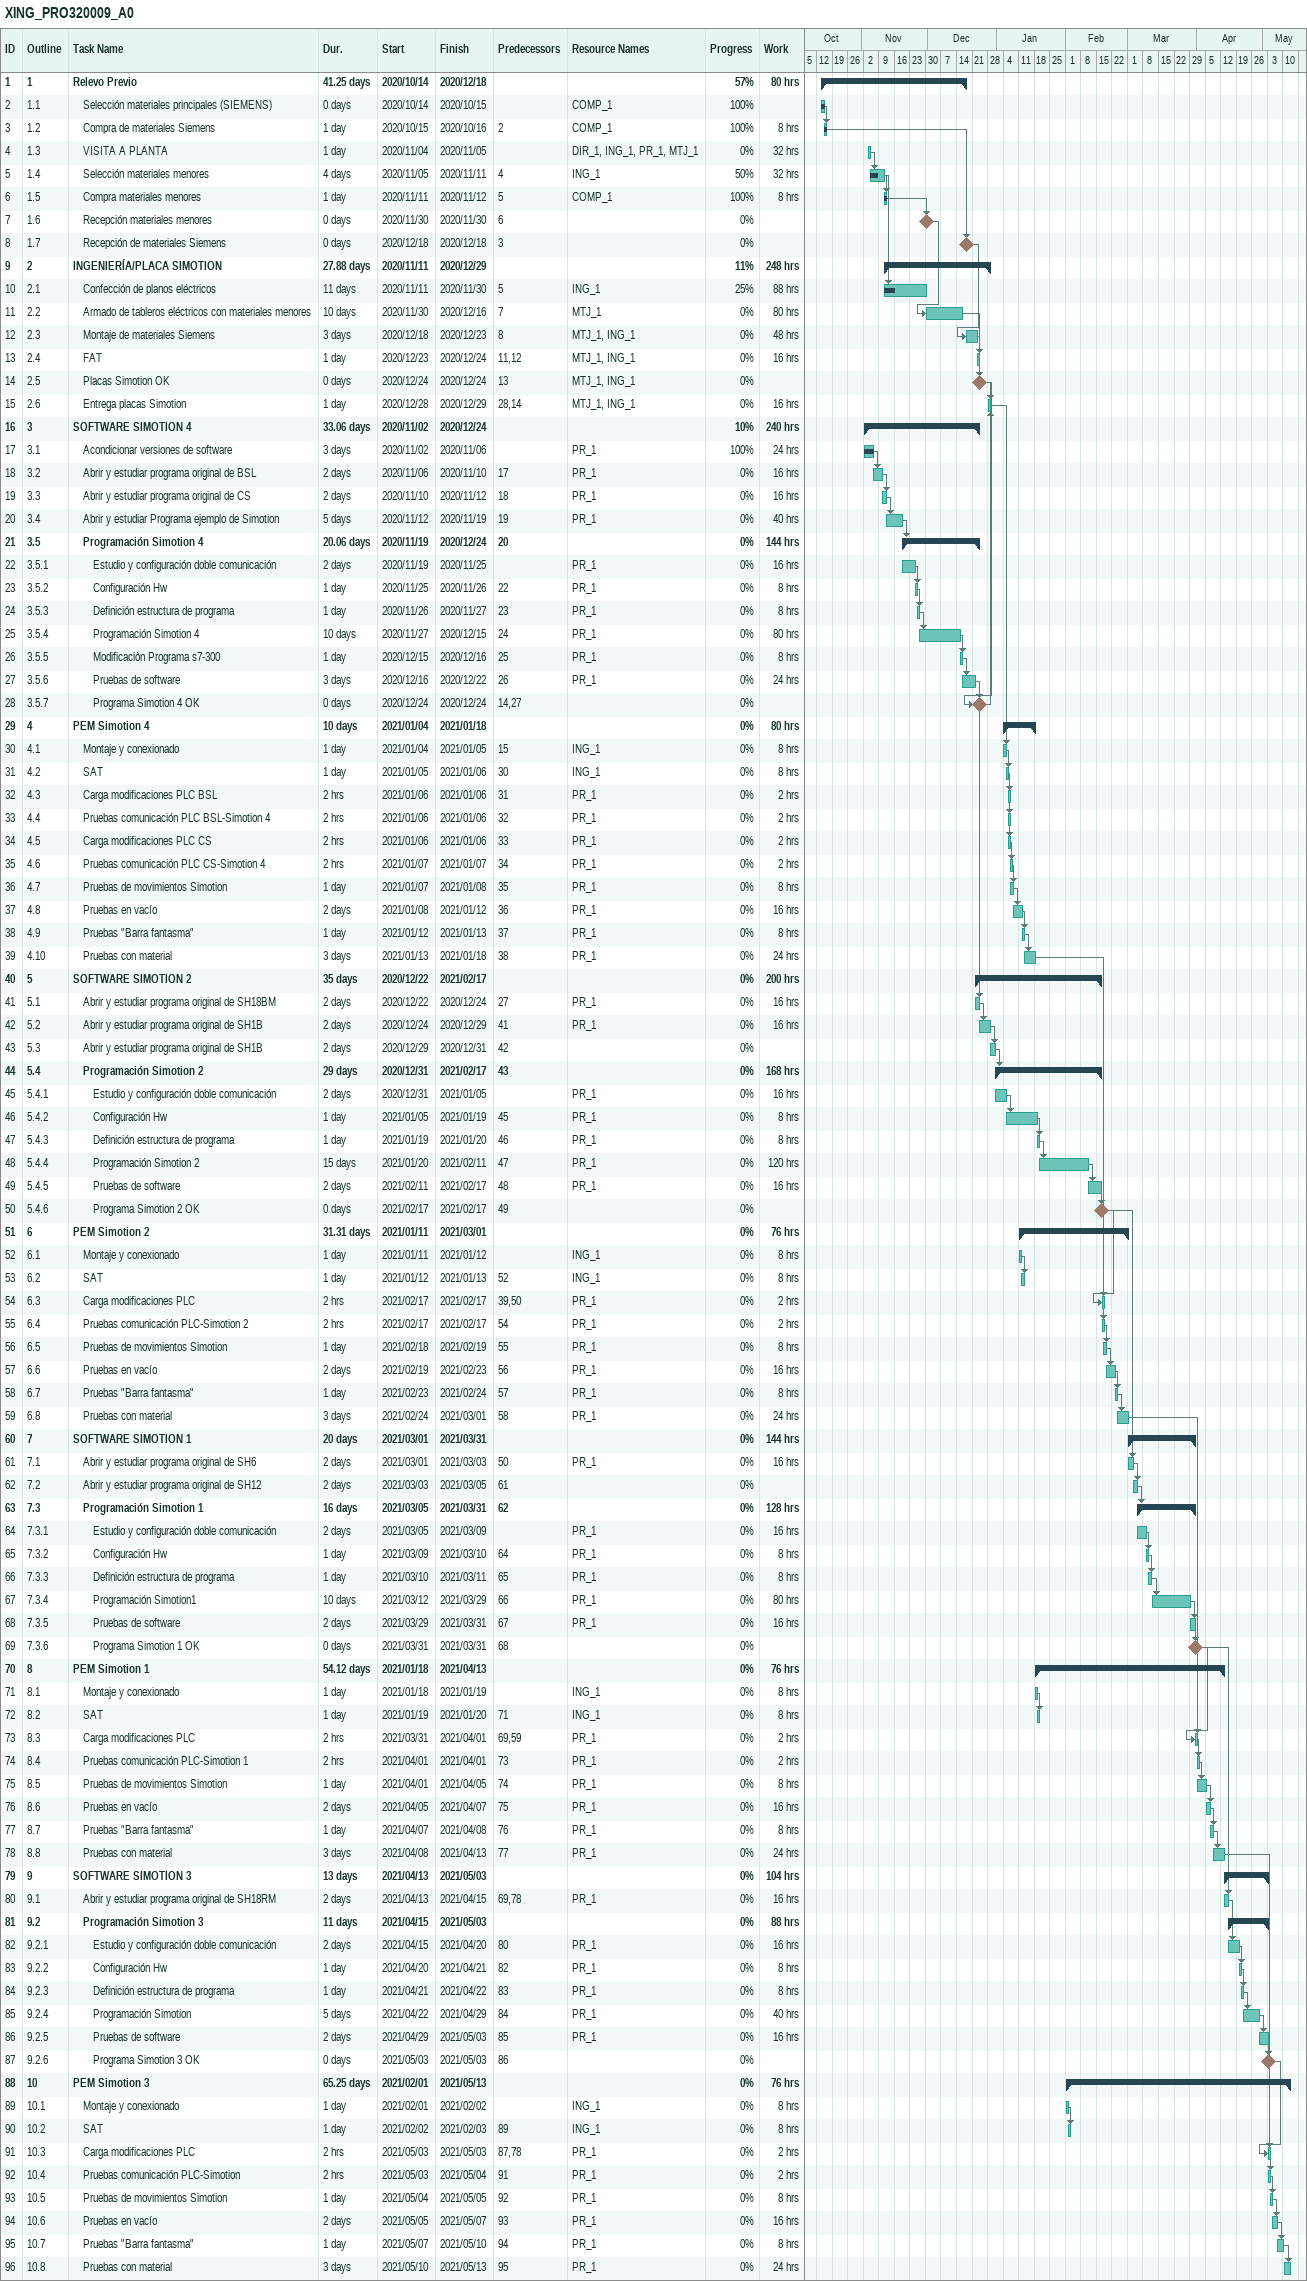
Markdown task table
XING_PRO320009_A0

| ID | WBS | Task | Duration | Start | Finish | Predecessors | Resources | % complete | Work (h) |
|---|---|---|---|---|---|---|---|---|---|
| 1 | 1 | **Relevo Previo** | 41.25d | 2020-10-14 | 2020-12-18 |  |  | 57 | 80 |
| 2 | 1.1 | Selección materiales principales (SIEMENS) | 0d | 2020-10-14 | 2020-10-15 |  | COMP_1 | 100 |  |
| 3 | 1.2 | Compra de materiales Siemens | 1d | 2020-10-15 | 2020-10-16 | 2 | COMP_1 | 100 | 8 |
| 4 | 1.3 | VISITA A PLANTA | 1d | 2020-11-04 | 2020-11-05 |  | DIR_1, ING_1, PR_1, MTJ_1 | 0 | 32 |
| 5 | 1.4 | Selección materiales menores | 4d | 2020-11-05 | 2020-11-11 | 4 | ING_1 | 50 | 32 |
| 6 | 1.5 | Compra materiales menores | 1d | 2020-11-11 | 2020-11-12 | 5 | COMP_1 | 100 | 8 |
| 7 | 1.6 | Recepción materiales menores | 0d | 2020-11-30 | 2020-11-30 | 6 |  | 0 |  |
| 8 | 1.7 | Recepción de materiales Siemens | 0d | 2020-12-18 | 2020-12-18 | 3 |  | 0 |  |
| 9 | 2 | **INGENIERÍA/PLACA SIMOTION** | 27.88d | 2020-11-11 | 2020-12-29 |  |  | 11 | 248 |
| 10 | 2.1 | Confección de planos eléctricos | 11d | 2020-11-11 | 2020-11-30 | 5 | ING_1 | 25 | 88 |
| 11 | 2.2 | Armado de tableros eléctricos con materiales menores | 10d | 2020-11-30 | 2020-12-16 | 7 | MTJ_1 | 0 | 80 |
| 12 | 2.3 | Montaje de materiales Siemens | 3d | 2020-12-18 | 2020-12-23 | 8 | MTJ_1, ING_1 | 0 | 48 |
| 13 | 2.4 | FAT | 1d | 2020-12-23 | 2020-12-24 | 11, 12 | MTJ_1, ING_1 | 0 | 16 |
| 14 | 2.5 | Placas Simotion OK | 0d | 2020-12-24 | 2020-12-24 | 13 | MTJ_1, ING_1 | 0 |  |
| 15 | 2.6 | Entrega placas Simotion | 1d | 2020-12-28 | 2020-12-29 | 28, 14 | MTJ_1, ING_1 | 0 | 16 |
| 16 | 3 | **SOFTWARE SIMOTION 4** | 33.06d | 2020-11-02 | 2020-12-24 |  |  | 10 | 240 |
| 17 | 3.1 | Acondicionar versiones de software | 3d | 2020-11-02 | 2020-11-06 |  | PR_1 | 100 | 24 |
| 18 | 3.2 | Abrir y estudiar programa original de BSL | 2d | 2020-11-06 | 2020-11-10 | 17 | PR_1 | 0 | 16 |
| 19 | 3.3 | Abrir y estudiar programa original de CS | 2d | 2020-11-10 | 2020-11-12 | 18 | PR_1 | 0 | 16 |
| 20 | 3.4 | Abrir y estudiar Programa ejemplo de Simotion | 5d | 2020-11-12 | 2020-11-19 | 19 | PR_1 | 0 | 40 |
| 21 | 3.5 | **Programación Simotion 4** | 20.06d | 2020-11-19 | 2020-12-24 | 20 |  | 0 | 144 |
| 22 | 3.5.1 | Estudio y configuración doble comunicación | 2d | 2020-11-19 | 2020-11-25 |  | PR_1 | 0 | 16 |
| 23 | 3.5.2 | Configuración Hw | 1d | 2020-11-25 | 2020-11-26 | 22 | PR_1 | 0 | 8 |
| 24 | 3.5.3 | Definición estructura de programa | 1d | 2020-11-26 | 2020-11-27 | 23 | PR_1 | 0 | 8 |
| 25 | 3.5.4 | Programación Simotion 4 | 10d | 2020-11-27 | 2020-12-15 | 24 | PR_1 | 0 | 80 |
| 26 | 3.5.5 | Modificaciòn Programa s7-300 | 1d | 2020-12-15 | 2020-12-16 | 25 | PR_1 | 0 | 8 |
| 27 | 3.5.6 | Pruebas de software | 3d | 2020-12-16 | 2020-12-22 | 26 | PR_1 | 0 | 24 |
| 28 | 3.5.7 | Programa Simotion 4 OK | 0d | 2020-12-24 | 2020-12-24 | 14, 27 |  | 0 |  |
| 29 | 4 | **PEM Simotion 4** | 10d | 2021-01-04 | 2021-01-18 |  |  | 0 | 80 |
| 30 | 4.1 | Montaje y conexionado | 1d | 2021-01-04 | 2021-01-05 | 15 | ING_1 | 0 | 8 |
| 31 | 4.2 | SAT | 1d | 2021-01-05 | 2021-01-06 | 30 | ING_1 | 0 | 8 |
| 32 | 4.3 | Carga modificaciones PLC BSL | 2h | 2021-01-06 | 2021-01-06 | 31 | PR_1 | 0 | 2 |
| 33 | 4.4 | Pruebas comunicación PLC BSL-Simotion 4 | 2h | 2021-01-06 | 2021-01-06 | 32 | PR_1 | 0 | 2 |
| 34 | 4.5 | Carga modificaciones PLC CS | 2h | 2021-01-06 | 2021-01-06 | 33 | PR_1 | 0 | 2 |
| 35 | 4.6 | Pruebas comunicación PLC CS-Simotion 4 | 2h | 2021-01-07 | 2021-01-07 | 34 | PR_1 | 0 | 2 |
| 36 | 4.7 | Pruebas de movimientos Simotion | 1d | 2021-01-07 | 2021-01-08 | 35 | PR_1 | 0 | 8 |
| 37 | 4.8 | Pruebas en vacío | 2d | 2021-01-08 | 2021-01-12 | 36 | PR_1 | 0 | 16 |
| 38 | 4.9 | Pruebas "Barra fantasma" | 1d | 2021-01-12 | 2021-01-13 | 37 | PR_1 | 0 | 8 |
| 39 | 4.10 | Pruebas con material | 3d | 2021-01-13 | 2021-01-18 | 38 | PR_1 | 0 | 24 |
| 40 | 5 | **SOFTWARE SIMOTION 2** | 35d | 2020-12-22 | 2021-02-17 |  |  | 0 | 200 |
| 41 | 5.1 | Abrir y estudiar programa original de SH18BM | 2d | 2020-12-22 | 2020-12-24 | 27 | PR_1 | 0 | 16 |
| 42 | 5.2 | Abrir y estudiar programa original de SH1B | 2d | 2020-12-24 | 2020-12-29 | 41 | PR_1 | 0 | 16 |
| 43 | 5.3 | Abrir y estudiar programa original de SH1B | 2d | 2020-12-29 | 2020-12-31 | 42 |  | 0 |  |
| 44 | 5.4 | **Programación Simotion 2** | 29d | 2020-12-31 | 2021-02-17 | 43 |  | 0 | 168 |
| 45 | 5.4.1 | Estudio y configuración doble comunicación | 2d | 2020-12-31 | 2021-01-05 |  | PR_1 | 0 | 16 |
| 46 | 5.4.2 | Configuración Hw | 1d | 2021-01-05 | 2021-01-19 | 45 | PR_1 | 0 | 8 |
| 47 | 5.4.3 | Definición estructura de programa | 1d | 2021-01-19 | 2021-01-20 | 46 | PR_1 | 0 | 8 |
| 48 | 5.4.4 | Programación Simotion 2 | 15d | 2021-01-20 | 2021-02-11 | 47 | PR_1 | 0 | 120 |
| 49 | 5.4.5 | Pruebas de software | 2d | 2021-02-11 | 2021-02-17 | 48 | PR_1 | 0 | 16 |
| 50 | 5.4.6 | Programa Simotion 2 OK | 0d | 2021-02-17 | 2021-02-17 | 49 |  | 0 |  |
| 51 | 6 | **PEM Simotion 2** | 31.31d | 2021-01-11 | 2021-03-01 |  |  | 0 | 76 |
| 52 | 6.1 | Montaje y conexionado | 1d | 2021-01-11 | 2021-01-12 |  | ING_1 | 0 | 8 |
| 53 | 6.2 | SAT | 1d | 2021-01-12 | 2021-01-13 | 52 | ING_1 | 0 | 8 |
| 54 | 6.3 | Carga modificaciones PLC | 2h | 2021-02-17 | 2021-02-17 | 39, 50 | PR_1 | 0 | 2 |
| 55 | 6.4 | Pruebas comunicación PLC-Simotion 2 | 2h | 2021-02-17 | 2021-02-17 | 54 | PR_1 | 0 | 2 |
| 56 | 6.5 | Pruebas de movimientos Simotion | 1d | 2021-02-18 | 2021-02-19 | 55 | PR_1 | 0 | 8 |
| 57 | 6.6 | Pruebas en vacío | 2d | 2021-02-19 | 2021-02-23 | 56 | PR_1 | 0 | 16 |
| 58 | 6.7 | Pruebas "Barra fantasma" | 1d | 2021-02-23 | 2021-02-24 | 57 | PR_1 | 0 | 8 |
| 59 | 6.8 | Pruebas con material | 3d | 2021-02-24 | 2021-03-01 | 58 | PR_1 | 0 | 24 |
| 60 | 7 | **SOFTWARE SIMOTION 1** | 20d | 2021-03-01 | 2021-03-31 |  |  | 0 | 144 |
| 61 | 7.1 | Abrir y estudiar programa original de SH6 | 2d | 2021-03-01 | 2021-03-03 | 50 | PR_1 | 0 | 16 |
| 62 | 7.2 | Abrir y estudiar programa original de SH12 | 2d | 2021-03-03 | 2021-03-05 | 61 |  | 0 |  |
| 63 | 7.3 | **Programación Simotion 1** | 16d | 2021-03-05 | 2021-03-31 | 62 |  | 0 | 128 |
| 64 | 7.3.1 | Estudio y configuración doble comunicación | 2d | 2021-03-05 | 2021-03-09 |  | PR_1 | 0 | 16 |
| 65 | 7.3.2 | Configuración Hw | 1d | 2021-03-09 | 2021-03-10 | 64 | PR_1 | 0 | 8 |
| 66 | 7.3.3 | Definición estructura de programa | 1d | 2021-03-10 | 2021-03-11 | 65 | PR_1 | 0 | 8 |
| 67 | 7.3.4 | Programación Simotion1 | 10d | 2021-03-12 | 2021-03-29 | 66 | PR_1 | 0 | 80 |
| 68 | 7.3.5 | Pruebas de software | 2d | 2021-03-29 | 2021-03-31 | 67 | PR_1 | 0 | 16 |
| 69 | 7.3.6 | Programa Simotion 1 OK | 0d | 2021-03-31 | 2021-03-31 | 68 |  | 0 |  |
| 70 | 8 | **PEM Simotion 1** | 54.12d | 2021-01-18 | 2021-04-13 |  |  | 0 | 76 |
| 71 | 8.1 | Montaje y conexionado | 1d | 2021-01-18 | 2021-01-19 |  | ING_1 | 0 | 8 |
| 72 | 8.2 | SAT | 1d | 2021-01-19 | 2021-01-20 | 71 | ING_1 | 0 | 8 |
| 73 | 8.3 | Carga modificaciones PLC | 2h | 2021-03-31 | 2021-04-01 | 69, 59 | PR_1 | 0 | 2 |
| 74 | 8.4 | Pruebas comunicación PLC-Simotion 1 | 2h | 2021-04-01 | 2021-04-01 | 73 | PR_1 | 0 | 2 |
| 75 | 8.5 | Pruebas de movimientos Simotion | 1d | 2021-04-01 | 2021-04-05 | 74 | PR_1 | 0 | 8 |
| 76 | 8.6 | Pruebas en vacío | 2d | 2021-04-05 | 2021-04-07 | 75 | PR_1 | 0 | 16 |
| 77 | 8.7 | Pruebas "Barra fantasma" | 1d | 2021-04-07 | 2021-04-08 | 76 | PR_1 | 0 | 8 |
| 78 | 8.8 | Pruebas con material | 3d | 2021-04-08 | 2021-04-13 | 77 | PR_1 | 0 | 24 |
| 79 | 9 | **SOFTWARE SIMOTION 3** | 13d | 2021-04-13 | 2021-05-03 |  |  | 0 | 104 |
| 80 | 9.1 | Abrir y estudiar programa original de SH18RM | 2d | 2021-04-13 | 2021-04-15 | 69, 78 | PR_1 | 0 | 16 |
| 81 | 9.2 | **Programación Simotion 3** | 11d | 2021-04-15 | 2021-05-03 |  |  | 0 | 88 |
| 82 | 9.2.1 | Estudio y configuración doble comunicación | 2d | 2021-04-15 | 2021-04-20 | 80 | PR_1 | 0 | 16 |
| 83 | 9.2.2 | Configuración Hw | 1d | 2021-04-20 | 2021-04-21 | 82 | PR_1 | 0 | 8 |
| 84 | 9.2.3 | Definición estructura de programa | 1d | 2021-04-21 | 2021-04-22 | 83 | PR_1 | 0 | 8 |
| 85 | 9.2.4 | Programación Simotion | 5d | 2021-04-22 | 2021-04-29 | 84 | PR_1 | 0 | 40 |
| 86 | 9.2.5 | Pruebas de software | 2d | 2021-04-29 | 2021-05-03 | 85 | PR_1 | 0 | 16 |
| 87 | 9.2.6 | Programa Simotion 3 OK | 0d | 2021-05-03 | 2021-05-03 | 86 |  | 0 |  |
| 88 | 10 | **PEM Simotion 3** | 65.25d | 2021-02-01 | 2021-05-13 |  |  | 0 | 76 |
| 89 | 10.1 | Montaje y conexionado | 1d | 2021-02-01 | 2021-02-02 |  | ING_1 | 0 | 8 |
| 90 | 10.2 | SAT | 1d | 2021-02-02 | 2021-02-03 | 89 | ING_1 | 0 | 8 |
| 91 | 10.3 | Carga modificaciones PLC | 2h | 2021-05-03 | 2021-05-03 | 87, 78 | PR_1 | 0 | 2 |
| 92 | 10.4 | Pruebas comunicación PLC-Simotion | 2h | 2021-05-03 | 2021-05-04 | 91 | PR_1 | 0 | 2 |
| 93 | 10.5 | Pruebas de movimientos Simotion | 1d | 2021-05-04 | 2021-05-05 | 92 | PR_1 | 0 | 8 |
| 94 | 10.6 | Pruebas en vacío | 2d | 2021-05-05 | 2021-05-07 | 93 | PR_1 | 0 | 16 |
| 95 | 10.7 | Pruebas "Barra fantasma" | 1d | 2021-05-07 | 2021-05-10 | 94 | PR_1 | 0 | 8 |
| 96 | 10.8 | Pruebas con material | 3d | 2021-05-10 | 2021-05-13 | 95 | PR_1 | 0 | 24 |
